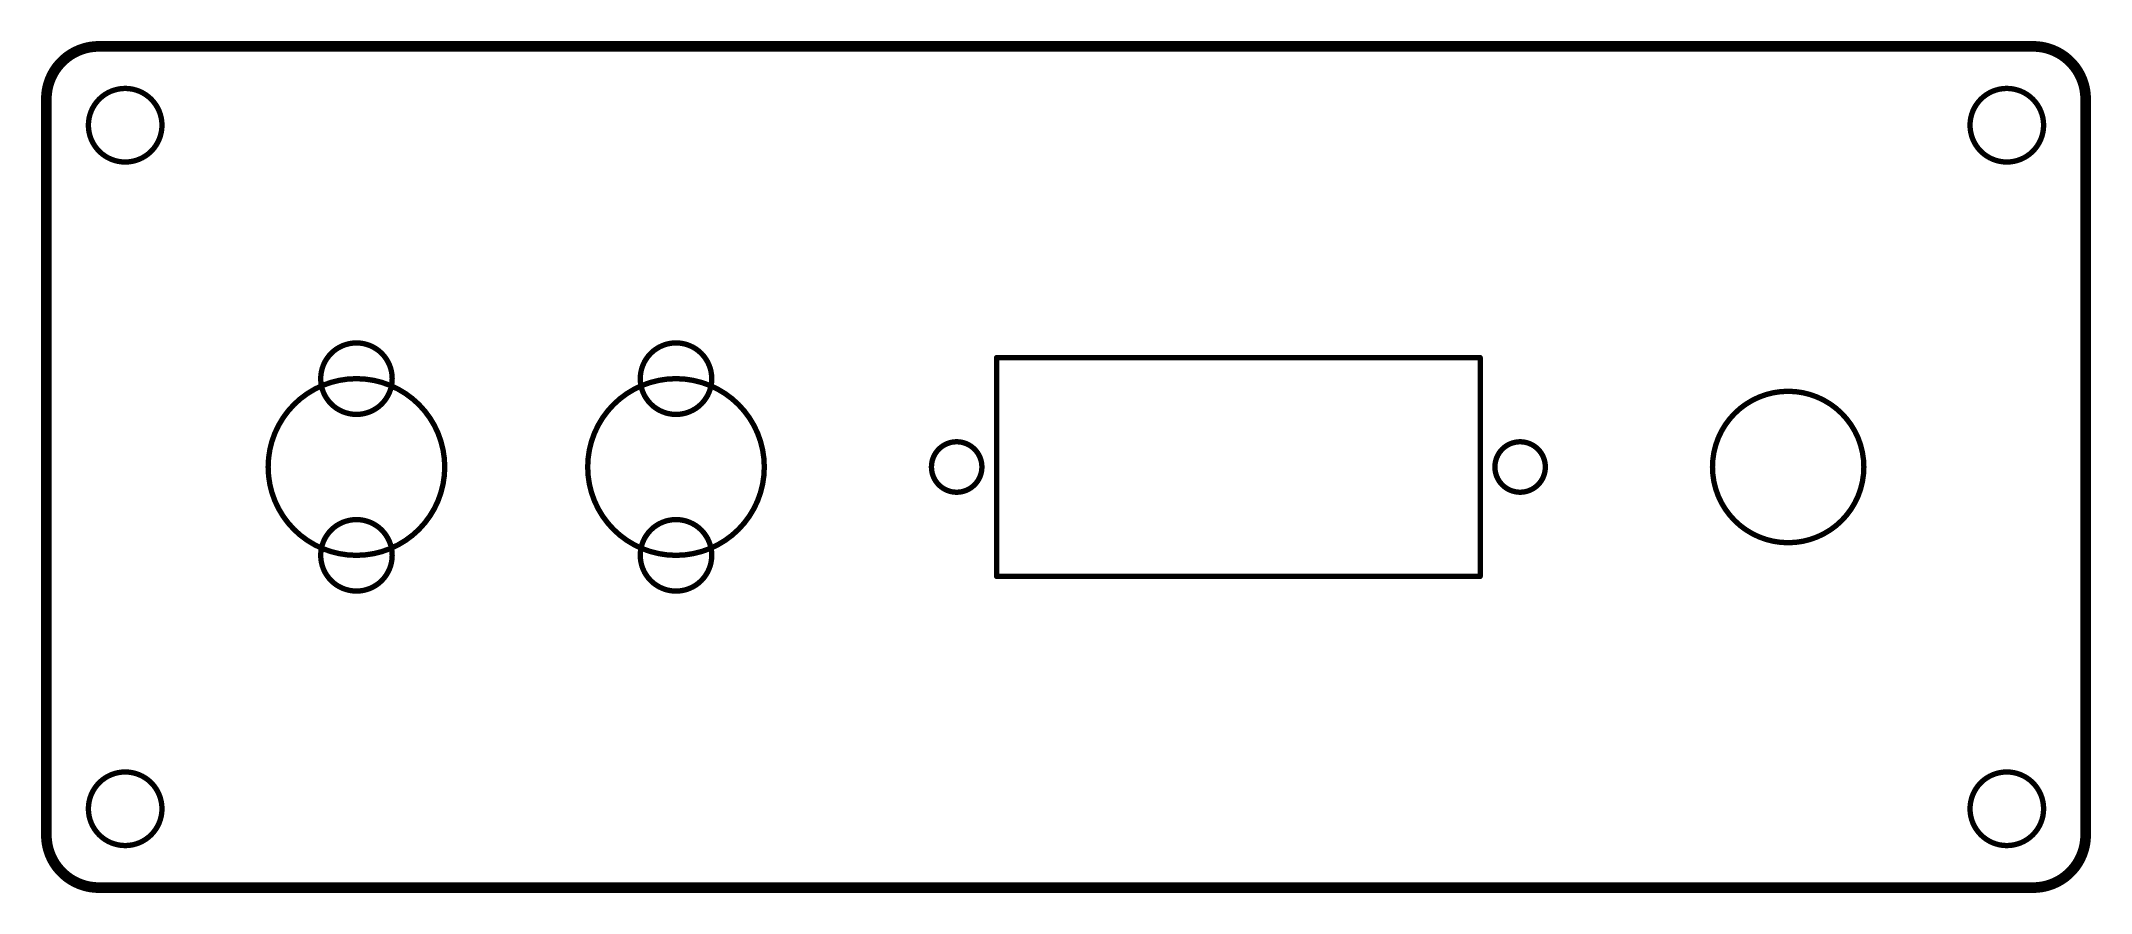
# Model space of a CAD drawing. Header units: millimetres. Extents: x -48.8 to 48.8, y -20.3 to 20.3.
import ezdxf

# ---------------------------------------------------------------- set-up
doc = ezdxf.new("R2010")
doc.units = ezdxf.units.MM
doc.layers.add('Mechanical1', color=6, linetype='Continuous')
doc.layers.add('MultiLayer', color=9, linetype='Continuous')

msp = doc.modelspace()

# ---------------------------------------------------------------- linework, layer by layer
at = {"layer": 'Mechanical1', "const_width": 0.508}
for points in [[(-48.5, 17.5, -0.414214), (-46, 20)], [(46, 20, -0.414214), (48.5, 17.5)], [(-46, -20, -0.414214), (-48.5, -17.5)], [(48.5, -17.5, -0.414214), (46, -20)]]:
    msp.add_lwpolyline(points, format="xyb", dxfattribs=at)
at = {"layer": 'Mechanical1'}
for points, const_width in [([(-46, 20), (46, 20)], 0.508), ([(-48.5, -17.5), (-48.5, 17.5)], 0.508), ([(48.5, -17.5), (48.5, 17.5)], 0.508), ([(-3.3, 5.2), (19.7, 5.2)], 0.254), ([(-3.3, -5.2), (-3.3, 5.2)], 0.254), ([(19.7, -5.2), (19.7, 5.2)], 0.254), ([(-3.3, -5.2), (19.7, -5.2)], 0.254), ([(-46, -20), (46, -20)], 0.508)]:
    msp.add_lwpolyline(points, dxfattribs=dict(at, const_width=const_width))
for points, const_width in [([(-46.127, 20, 1), (-45.873, 20, 1)], 0.254), ([(-46.127, 20, 1), (-45.873, 20, 1)], 0.254), ([(45.873, 20, 1), (46.127, 20, 1)], 0.254), ([(45.873, 20, 1), (46.127, 20, 1)], 0.254), ([(-48.627, 17.5, 1), (-48.373, 17.5, 1)], 0.254), ([(-48.627, 17.5, 1), (-48.373, 17.5, 1)], 0.254), ([(-43, 16.25, 1), (-46.5, 16.25, 1)], 0.254), ([(46.5, 16.25, 1), (43, 16.25, 1)], 0.254), ([(48.373, 17.5, 1), (48.627, 17.5, 1)], 0.254), ([(48.373, 17.5, 1), (48.627, 17.5, 1)], 0.254), ([(-46.564, 16.25, 1), (-46.437, 16.25, 1)], 0.127), ([(-43.064, 16.25, 1), (-42.937, 16.25, 1)], 0.127), ([(42.937, 16.25, 1), (43.064, 16.25, 1)], 0.127), ([(46.436, 16.25, 1), (46.563, 16.25, 1)], 0.127), ([(-32.05, 4.2, 1), (-35.45, 4.2, 1)], 0.254), ([(-16.85, 4.2, 1), (-20.25, 4.2, 1)], 0.254), ([(-3.363, 5.2, 1), (-3.236, 5.2, 1)], 0.127), ([(-3.363, 5.2, 1), (-3.236, 5.2, 1)], 0.127), ([(19.637, 5.2, 1), (19.764, 5.2, 1)], 0.127), ([(19.637, 5.2, 1), (19.764, 5.2, 1)], 0.127), ([(-29.55, 0, 1), (-37.95, 0, 1)], 0.254), ([(-35.514, 4.2, 1), (-35.387, 4.2, 1)], 0.127), ([(-32.114, 4.2, 1), (-31.987, 4.2, 1)], 0.127), ([(-14.35, 0, 1), (-22.75, 0, 1)], 0.254), ([(-20.314, 4.2, 1), (-20.187, 4.2, 1)], 0.127), ([(-16.914, 4.2, 1), (-16.787, 4.2, 1)], 0.127), ([(37.95, 0, 1), (30.75, 0, 1)], 0.254), ([(-4, 0, 1), (-6.4, 0, 1)], 0.254), ([(22.8, 0, 1), (20.4, 0, 1)], 0.254), ([(-38.014, 0, 1), (-37.887, 0, 1)], 0.127), ([(-29.614, 0, 1), (-29.487, 0, 1)], 0.127), ([(-22.814, 0, 1), (-22.687, 0, 1)], 0.127), ([(-14.414, 0, 1), (-14.287, 0, 1)], 0.127), ([(-6.463, 0, 1), (-6.336, 0, 1)], 0.127), ([(-4.063, 0, 1), (-3.936, 0, 1)], 0.127), ([(20.336, 0, 1), (20.463, 0, 1)], 0.127), ([(22.737, 0, 1), (22.864, 0, 1)], 0.127), ([(30.686, 0, 1), (30.813, 0, 1)], 0.127), ([(37.887, 0, 1), (38.014, 0, 1)], 0.127), ([(-32.05, -4.2, 1), (-35.45, -4.2, 1)], 0.254), ([(-16.85, -4.2, 1), (-20.25, -4.2, 1)], 0.254), ([(-35.514, -4.2, 1), (-35.387, -4.2, 1)], 0.127), ([(-32.114, -4.2, 1), (-31.987, -4.2, 1)], 0.127), ([(-20.314, -4.2, 1), (-20.187, -4.2, 1)], 0.127), ([(-16.914, -4.2, 1), (-16.787, -4.2, 1)], 0.127), ([(-3.363, -5.2, 1), (-3.236, -5.2, 1)], 0.127), ([(-3.363, -5.2, 1), (-3.236, -5.2, 1)], 0.127), ([(19.637, -5.2, 1), (19.764, -5.2, 1)], 0.127), ([(19.637, -5.2, 1), (19.764, -5.2, 1)], 0.127), ([(-43, -16.25, 1), (-46.5, -16.25, 1)], 0.254), ([(46.5, -16.25, 1), (43, -16.25, 1)], 0.254), ([(-46.564, -16.25, 1), (-46.437, -16.25, 1)], 0.127), ([(-43.064, -16.25, 1), (-42.937, -16.25, 1)], 0.127), ([(42.937, -16.25, 1), (43.064, -16.25, 1)], 0.127), ([(46.436, -16.25, 1), (46.563, -16.25, 1)], 0.127), ([(-48.627, -17.5, 1), (-48.373, -17.5, 1)], 0.254), ([(-48.627, -17.5, 1), (-48.373, -17.5, 1)], 0.254), ([(48.373, -17.5, 1), (48.627, -17.5, 1)], 0.254), ([(48.373, -17.5, 1), (48.627, -17.5, 1)], 0.254), ([(-46.127, -20, 1), (-45.873, -20, 1)], 0.254), ([(-46.127, -20, 1), (-45.873, -20, 1)], 0.254), ([(45.873, -20, 1), (46.127, -20, 1)], 0.254), ([(45.873, -20, 1), (46.127, -20, 1)], 0.254)]:
    msp.add_lwpolyline(points, format="xyb", close=True, dxfattribs=dict(at, const_width=const_width))
at = {"layer": 'MultiLayer'}
for p, q in [((-46.109, 17.366), (-45.866, 17.609)), ((-45.866, 17.609), (-45.579, 17.801)), ((-45.579, 17.801), (-45.26, 17.933)), ((-45.26, 17.933), (-44.922, 18)), ((-44.922, 18), (-44.75, 18)), ((-44.75, 18), (-44.578, 18)), ((-44.578, 18), (-44.24, 17.933)), ((-44.24, 17.933), (-43.921, 17.801)), ((-43.921, 17.801), (-43.634, 17.609)), ((-43.634, 17.609), (-43.391, 17.366)), ((43.634, 17.609), (43.391, 17.366)), ((43.921, 17.801), (43.634, 17.609)), ((44.24, 17.933), (43.921, 17.801)), ((44.578, 18), (44.24, 17.933)), ((44.75, 18), (44.578, 18)), ((44.922, 18), (44.75, 18)), ((45.26, 17.933), (44.922, 18)), ((45.579, 17.801), (45.26, 17.933)), ((45.866, 17.609), (45.579, 17.801)), ((46.109, 17.366), (45.866, 17.609)), ((-46.5, 16.422), (-46.433, 16.76)), ((-46.433, 16.76), (-46.301, 17.079)), ((-46.301, 17.079), (-46.109, 17.366)), ((-43.391, 17.366), (-43.199, 17.079)), ((-43.199, 17.079), (-43.067, 16.76)), ((-43.067, 16.76), (-43, 16.422)), ((43.067, 16.76), (43, 16.422)), ((43.199, 17.079), (43.067, 16.76)), ((43.391, 17.366), (43.199, 17.079)), ((46.301, 17.079), (46.109, 17.366)), ((46.433, 16.76), (46.301, 17.079)), ((46.5, 16.422), (46.433, 16.76)), ((-46.5, 16.25), (-46.5, 16.422)), ((-46.5, 16.078), (-46.5, 16.25)), ((-46.433, 15.74), (-46.5, 16.078)), ((-46.301, 15.421), (-46.433, 15.74)), ((-43.067, 15.74), (-43.199, 15.421)), ((-43, 16.078), (-43.067, 15.74)), ((-43, 16.422), (-43, 16.25)), ((-43, 16.25), (-43, 16.078)), ((43, 16.422), (43, 16.25)), ((43, 16.25), (43, 16.25)), ((43, 16.25), (43, 16.078)), ((43, 16.078), (43.067, 15.74)), ((43.067, 15.74), (43.199, 15.421)), ((46.301, 15.421), (46.433, 15.74)), ((46.433, 15.74), (46.5, 16.078)), ((46.5, 16.25), (46.5, 16.422)), ((46.5, 16.078), (46.5, 16.25)), ((-46.109, 15.134), (-46.301, 15.421)), ((-45.866, 14.891), (-46.109, 15.134)), ((-45.579, 14.699), (-45.866, 14.891)), ((-45.26, 14.567), (-45.579, 14.699)), ((-43.921, 14.699), (-44.24, 14.567)), ((-43.634, 14.891), (-43.921, 14.699)), ((-43.391, 15.134), (-43.634, 14.891)), ((-43.199, 15.421), (-43.391, 15.134)), ((43.199, 15.421), (43.391, 15.134)), ((43.391, 15.134), (43.634, 14.891)), ((43.634, 14.891), (43.921, 14.699)), ((43.921, 14.699), (44.24, 14.567)), ((45.26, 14.567), (45.579, 14.699)), ((45.579, 14.699), (45.866, 14.891)), ((45.866, 14.891), (46.109, 15.134)), ((46.109, 15.134), (46.301, 15.421)), ((-44.922, 14.5), (-45.26, 14.567)), ((-44.75, 14.5), (-44.922, 14.5)), ((-44.75, 14.5), (-44.75, 14.5)), ((-44.578, 14.5), (-44.75, 14.5)), ((-44.24, 14.567), (-44.578, 14.5)), ((44.24, 14.567), (44.578, 14.5)), ((44.578, 14.5), (44.75, 14.5)), ((44.75, 14.5), (44.922, 14.5)), ((44.922, 14.5), (45.26, 14.567)), ((-34.246, 5.835), (-33.917, 5.9)), ((-33.917, 5.9), (-33.75, 5.9)), ((-33.75, 5.9), (-33.583, 5.9)), ((-33.583, 5.9), (-33.254, 5.835)), ((-18.717, 5.9), (-19.046, 5.835)), ((-18.55, 5.9), (-18.717, 5.9)), ((-18.383, 5.9), (-18.55, 5.9)), ((-18.054, 5.835), (-18.383, 5.9)), ((-35.385, 4.696), (-35.257, 5.005)), ((-35.257, 5.005), (-35.07, 5.284)), ((-35.07, 5.284), (-34.834, 5.52)), ((-34.834, 5.52), (-34.555, 5.707)), ((-34.555, 5.707), (-34.246, 5.835)), ((-33.254, 5.835), (-32.945, 5.707)), ((-32.945, 5.707), (-32.666, 5.52)), ((-32.666, 5.52), (-32.43, 5.284)), ((-32.43, 5.284), (-32.243, 5.005)), ((-32.243, 5.005), (-32.115, 4.696)), ((-20.057, 5.005), (-20.185, 4.696)), ((-19.87, 5.284), (-20.057, 5.005)), ((-19.634, 5.52), (-19.87, 5.284)), ((-19.355, 5.707), (-19.634, 5.52)), ((-19.046, 5.835), (-19.355, 5.707)), ((-17.745, 5.707), (-18.054, 5.835)), ((-17.466, 5.52), (-17.745, 5.707)), ((-17.23, 5.284), (-17.466, 5.52)), ((-17.043, 5.005), (-17.23, 5.284)), ((-16.915, 4.696), (-17.043, 5.005)), ((-3.3, 5.2), (-3.3, -5.2)), ((19.7, 5.2), (-3.3, 5.2)), ((19.7, -5.2), (19.7, 5.2)), ((-35.612, 3.775), (-35.103, 3.986)), ((-35.45, 4.367), (-35.385, 4.696)), ((-35.45, 4.2), (-35.45, 4.367)), ((-35.45, 4.033), (-35.45, 4.2)), ((-35.385, 3.704), (-35.45, 4.033)), ((-35.103, 3.986), (-34.571, 4.128)), ((-34.571, 4.128), (-34.025, 4.2)), ((-34.025, 4.2), (-33.75, 4.2)), ((-33.75, 4.2), (-33.475, 4.2)), ((-33.475, 4.2), (-32.929, 4.128)), ((-32.929, 4.128), (-32.397, 3.986)), ((-32.397, 3.986), (-31.888, 3.775)), ((-32.115, 4.696), (-32.05, 4.367)), ((-32.05, 4.033), (-32.115, 3.704)), ((-32.05, 4.367), (-32.05, 4.2)), ((-32.05, 4.2), (-32.05, 4.033)), ((-19.903, 3.986), (-20.412, 3.775)), ((-20.185, 4.696), (-20.25, 4.367)), ((-20.25, 4.367), (-20.25, 4.2)), ((-20.25, 4.2), (-20.25, 4.2)), ((-20.25, 4.2), (-20.25, 4.033)), ((-20.25, 4.033), (-20.185, 3.704)), ((-19.371, 4.128), (-19.903, 3.986)), ((-18.825, 4.2), (-19.371, 4.128)), ((-18.55, 4.2), (-18.825, 4.2)), ((-18.275, 4.2), (-18.55, 4.2)), ((-17.729, 4.128), (-18.275, 4.2)), ((-17.197, 3.986), (-17.729, 4.128)), ((-16.688, 3.775), (-17.197, 3.986)), ((-16.85, 4.367), (-16.915, 4.696)), ((-16.915, 3.704), (-16.85, 4.033)), ((-16.85, 4.2), (-16.85, 4.367)), ((-16.85, 4.033), (-16.85, 4.2)), ((-36.915, 2.775), (-36.525, 3.164)), ((-36.525, 3.164), (-36.088, 3.5)), ((-36.088, 3.5), (-35.612, 3.775)), ((-35.257, 3.395), (-35.385, 3.704)), ((-35.07, 3.116), (-35.257, 3.395)), ((-34.834, 2.88), (-35.07, 3.116)), ((-32.43, 3.116), (-32.666, 2.88)), ((-32.243, 3.395), (-32.43, 3.116)), ((-32.115, 3.704), (-32.243, 3.395)), ((-31.888, 3.775), (-31.412, 3.5)), ((-31.412, 3.5), (-30.975, 3.164)), ((-30.975, 3.164), (-30.586, 2.775)), ((-21.325, 3.164), (-21.715, 2.775)), ((-20.888, 3.5), (-21.325, 3.164)), ((-20.412, 3.775), (-20.888, 3.5)), ((-20.185, 3.704), (-20.057, 3.395)), ((-20.057, 3.395), (-19.87, 3.116)), ((-19.87, 3.116), (-19.634, 2.88)), ((-17.466, 2.88), (-17.23, 3.116)), ((-17.23, 3.116), (-17.043, 3.395)), ((-17.043, 3.395), (-16.915, 3.704)), ((-16.212, 3.5), (-16.688, 3.775)), ((-15.775, 3.164), (-16.212, 3.5)), ((-15.386, 2.775), (-15.775, 3.164)), ((32.346, 3), (31.971, 2.712)), ((32.754, 3.236), (32.346, 3)), ((33.19, 3.416), (32.754, 3.236)), ((33.646, 3.538), (33.19, 3.416)), ((34.114, 3.6), (33.646, 3.538)), ((34.35, 3.6), (34.114, 3.6)), ((34.586, 3.6), (34.35, 3.6)), ((35.054, 3.538), (34.586, 3.6)), ((35.51, 3.416), (35.054, 3.538)), ((35.946, 3.236), (35.51, 3.416)), ((36.354, 3), (35.946, 3.236)), ((36.729, 2.712), (36.354, 3)), ((-37.525, 1.862), (-37.25, 2.338)), ((-37.25, 2.338), (-36.915, 2.775)), ((-34.555, 2.693), (-34.834, 2.88)), ((-34.246, 2.565), (-34.555, 2.693)), ((-33.917, 2.5), (-34.246, 2.565)), ((-33.75, 2.5), (-33.917, 2.5)), ((-33.75, 2.5), (-33.75, 2.5)), ((-33.583, 2.5), (-33.75, 2.5)), ((-33.254, 2.565), (-33.583, 2.5)), ((-32.945, 2.693), (-33.254, 2.565)), ((-32.666, 2.88), (-32.945, 2.693)), ((-30.586, 2.775), (-30.25, 2.338)), ((-30.25, 2.338), (-29.975, 1.862)), ((-22.05, 2.338), (-22.325, 1.862)), ((-21.715, 2.775), (-22.05, 2.338)), ((-19.634, 2.88), (-19.355, 2.693)), ((-19.355, 2.693), (-19.046, 2.565)), ((-19.046, 2.565), (-18.717, 2.5)), ((-18.717, 2.5), (-18.55, 2.5)), ((-18.55, 2.5), (-18.383, 2.5)), ((-18.383, 2.5), (-18.054, 2.565)), ((-18.054, 2.565), (-17.745, 2.693)), ((-17.745, 2.693), (-17.466, 2.88)), ((-15.05, 2.338), (-15.386, 2.775)), ((-14.775, 1.862), (-15.05, 2.338)), ((31.35, 2.004), (31.114, 1.596)), ((31.638, 2.379), (31.35, 2.004)), ((31.971, 2.712), (31.638, 2.379)), ((37.062, 2.379), (36.729, 2.712)), ((37.35, 2.004), (37.062, 2.379)), ((37.586, 1.596), (37.35, 2.004)), ((-37.878, 0.821), (-37.736, 1.353)), ((-37.736, 1.353), (-37.525, 1.862)), ((-29.975, 1.862), (-29.764, 1.353)), ((-29.764, 1.353), (-29.622, 0.821)), ((-22.536, 1.353), (-22.678, 0.821)), ((-22.325, 1.862), (-22.536, 1.353)), ((-14.564, 1.353), (-14.775, 1.862)), ((-14.422, 0.821), (-14.564, 1.353)), ((-5.768, 1.063), (-5.965, 0.932)), ((-5.55, 1.154), (-5.768, 1.063)), ((-5.318, 1.2), (-5.55, 1.154)), ((-5.2, 1.2), (-5.318, 1.2)), ((-5.082, 1.2), (-5.2, 1.2)), ((-4.85, 1.154), (-5.082, 1.2)), ((-4.632, 1.063), (-4.85, 1.154)), ((-4.435, 0.932), (-4.632, 1.063)), ((21.032, 1.063), (20.835, 0.932)), ((21.25, 1.154), (21.032, 1.063)), ((21.482, 1.2), (21.25, 1.154)), ((21.6, 1.2), (21.482, 1.2)), ((21.718, 1.2), (21.6, 1.2)), ((21.95, 1.154), (21.718, 1.2)), ((22.168, 1.063), (21.95, 1.154)), ((22.365, 0.932), (22.168, 1.063)), ((30.934, 1.16), (30.812, 0.704)), ((31.114, 1.596), (30.934, 1.16)), ((37.766, 1.16), (37.586, 1.596)), ((37.888, 0.704), (37.766, 1.16)), ((-37.95, 0.275), (-37.878, 0.821)), ((-37.95, 0), (-37.95, 0.275)), ((-37.95, -0.275), (-37.95, 0)), ((-29.622, 0.821), (-29.55, 0.275)), ((-29.55, 0.275), (-29.55, 0)), ((-29.55, 0), (-29.55, -0.275)), ((-22.678, 0.821), (-22.75, 0.275)), ((-22.75, 0.275), (-22.75, 0)), ((-22.75, 0), (-22.75, 0)), ((-22.75, 0), (-22.75, -0.275)), ((-14.35, 0.275), (-14.422, 0.821)), ((-14.35, 0), (-14.35, 0.275)), ((-14.35, -0.275), (-14.35, 0)), ((-6.354, 0.35), (-6.4, 0.118)), ((-6.4, 0.118), (-6.4, 0)), ((-6.4, 0), (-6.4, 0)), ((-6.4, 0), (-6.4, -0.118)), ((-6.263, 0.568), (-6.354, 0.35)), ((-6.132, 0.765), (-6.263, 0.568)), ((-5.965, 0.932), (-6.132, 0.765)), ((-4.268, 0.765), (-4.435, 0.932)), ((-4.137, 0.568), (-4.268, 0.765)), ((-4.046, 0.35), (-4.137, 0.568)), ((-4, 0.118), (-4.046, 0.35)), ((-4, 0), (-4, 0.118)), ((-4, -0.118), (-4, 0)), ((20.446, 0.35), (20.4, 0.118)), ((20.4, 0.118), (20.4, 0)), ((20.4, 0), (20.4, 0)), ((20.4, 0), (20.4, -0.118)), ((20.537, 0.568), (20.446, 0.35)), ((20.668, 0.765), (20.537, 0.568)), ((20.835, 0.932), (20.668, 0.765)), ((22.532, 0.765), (22.365, 0.932)), ((22.663, 0.568), (22.532, 0.765)), ((22.754, 0.35), (22.663, 0.568)), ((22.8, 0.118), (22.754, 0.35)), ((22.8, 0), (22.8, 0.118)), ((22.8, -0.118), (22.8, 0)), ((30.812, 0.704), (30.75, 0.236)), ((30.75, 0.236), (30.75, 0)), ((30.75, 0), (30.75, 0)), ((30.75, 0), (30.75, -0.236)), ((37.95, 0.236), (37.888, 0.704)), ((37.95, 0), (37.95, 0.236)), ((37.95, -0.236), (37.95, 0)), ((-37.878, -0.821), (-37.95, -0.275)), ((-37.736, -1.353), (-37.878, -0.821)), ((-29.622, -0.821), (-29.764, -1.353)), ((-29.55, -0.275), (-29.622, -0.821)), ((-22.75, -0.275), (-22.678, -0.821)), ((-22.678, -0.821), (-22.536, -1.353)), ((-14.564, -1.353), (-14.422, -0.821)), ((-14.422, -0.821), (-14.35, -0.275)), ((-6.4, -0.118), (-6.354, -0.35)), ((-6.354, -0.35), (-6.263, -0.568)), ((-6.263, -0.568), (-6.132, -0.765)), ((-6.132, -0.765), (-5.965, -0.932)), ((-5.965, -0.932), (-5.768, -1.063)), ((-4.632, -1.063), (-4.435, -0.932)), ((-4.435, -0.932), (-4.268, -0.765)), ((-4.268, -0.765), (-4.137, -0.568)), ((-4.137, -0.568), (-4.046, -0.35)), ((-4.046, -0.35), (-4, -0.118)), ((20.4, -0.118), (20.446, -0.35)), ((20.446, -0.35), (20.537, -0.568)), ((20.537, -0.568), (20.668, -0.765)), ((20.668, -0.765), (20.835, -0.932)), ((20.835, -0.932), (21.032, -1.063)), ((22.168, -1.063), (22.365, -0.932)), ((22.365, -0.932), (22.532, -0.765)), ((22.532, -0.765), (22.663, -0.568)), ((22.663, -0.568), (22.754, -0.35)), ((22.754, -0.35), (22.8, -0.118)), ((30.75, -0.236), (30.812, -0.704)), ((30.812, -0.704), (30.934, -1.16)), ((37.766, -1.16), (37.888, -0.704)), ((37.888, -0.704), (37.95, -0.236)), ((-37.525, -1.862), (-37.736, -1.353)), ((-37.25, -2.338), (-37.525, -1.862)), ((-29.975, -1.862), (-30.25, -2.338)), ((-29.764, -1.353), (-29.975, -1.862)), ((-22.536, -1.353), (-22.325, -1.862)), ((-22.325, -1.862), (-22.05, -2.338)), ((-15.05, -2.338), (-14.775, -1.862)), ((-14.775, -1.862), (-14.564, -1.353)), ((-5.768, -1.063), (-5.55, -1.154)), ((-5.55, -1.154), (-5.318, -1.2)), ((-5.318, -1.2), (-5.2, -1.2)), ((-5.2, -1.2), (-5.082, -1.2)), ((-5.082, -1.2), (-4.85, -1.154)), ((-4.85, -1.154), (-4.632, -1.063)), ((21.032, -1.063), (21.25, -1.154)), ((21.25, -1.154), (21.482, -1.2)), ((21.482, -1.2), (21.6, -1.2)), ((21.6, -1.2), (21.718, -1.2)), ((21.718, -1.2), (21.95, -1.154)), ((21.95, -1.154), (22.168, -1.063)), ((30.934, -1.16), (31.114, -1.596)), ((31.114, -1.596), (31.35, -2.004)), ((37.35, -2.004), (37.586, -1.596)), ((37.586, -1.596), (37.766, -1.16)), ((-36.915, -2.775), (-37.25, -2.338)), ((-36.525, -3.165), (-36.915, -2.775)), ((-34.834, -2.88), (-35.07, -3.116)), ((-34.555, -2.693), (-34.834, -2.88)), ((-34.246, -2.565), (-34.555, -2.693)), ((-33.917, -2.5), (-34.246, -2.565)), ((-33.75, -2.5), (-33.917, -2.5)), ((-33.583, -2.5), (-33.75, -2.5)), ((-33.254, -2.565), (-33.583, -2.5)), ((-32.945, -2.693), (-33.254, -2.565)), ((-32.666, -2.88), (-32.945, -2.693)), ((-32.43, -3.116), (-32.666, -2.88)), ((-30.586, -2.775), (-30.975, -3.165)), ((-30.25, -2.338), (-30.586, -2.775)), ((-22.05, -2.338), (-21.715, -2.775)), ((-21.715, -2.775), (-21.325, -3.165)), ((-19.634, -2.88), (-19.87, -3.116)), ((-19.355, -2.693), (-19.634, -2.88)), ((-19.046, -2.565), (-19.355, -2.693)), ((-18.717, -2.5), (-19.046, -2.565)), ((-18.55, -2.5), (-18.717, -2.5)), ((-18.383, -2.5), (-18.55, -2.5)), ((-18.054, -2.565), (-18.383, -2.5)), ((-17.745, -2.693), (-18.054, -2.565)), ((-17.466, -2.88), (-17.745, -2.693)), ((-17.23, -3.116), (-17.466, -2.88)), ((-15.775, -3.165), (-15.386, -2.775)), ((-15.386, -2.775), (-15.05, -2.338)), ((31.35, -2.004), (31.638, -2.379)), ((31.638, -2.379), (31.971, -2.712)), ((31.971, -2.712), (32.346, -3)), ((36.354, -3), (36.729, -2.712)), ((36.729, -2.712), (37.062, -2.379)), ((37.062, -2.379), (37.35, -2.004)), ((-36.088, -3.5), (-36.525, -3.165)), ((-35.612, -3.775), (-36.088, -3.5)), ((-35.103, -3.986), (-35.612, -3.775)), ((-35.385, -3.704), (-35.45, -4.033)), ((-35.257, -3.395), (-35.385, -3.704)), ((-35.07, -3.116), (-35.257, -3.395)), ((-32.243, -3.395), (-32.43, -3.116)), ((-31.888, -3.775), (-32.397, -3.986)), ((-32.115, -3.704), (-32.243, -3.395)), ((-32.05, -4.033), (-32.115, -3.704)), ((-31.412, -3.5), (-31.888, -3.775)), ((-30.975, -3.165), (-31.412, -3.5)), ((-21.325, -3.165), (-20.888, -3.5)), ((-20.888, -3.5), (-20.412, -3.775)), ((-20.412, -3.775), (-19.903, -3.986)), ((-20.185, -3.704), (-20.25, -4.033)), ((-20.057, -3.395), (-20.185, -3.704)), ((-19.87, -3.116), (-20.057, -3.395)), ((-17.043, -3.395), (-17.23, -3.116)), ((-17.197, -3.986), (-16.688, -3.775)), ((-16.915, -3.704), (-17.043, -3.395)), ((-16.85, -4.033), (-16.915, -3.704)), ((-16.688, -3.775), (-16.212, -3.5)), ((-16.212, -3.5), (-15.775, -3.165)), ((32.346, -3), (32.754, -3.236)), ((32.754, -3.236), (33.19, -3.416)), ((33.19, -3.416), (33.646, -3.538)), ((33.646, -3.538), (34.114, -3.6)), ((34.114, -3.6), (34.35, -3.6)), ((34.35, -3.6), (34.586, -3.6)), ((34.586, -3.6), (35.054, -3.538)), ((35.054, -3.538), (35.51, -3.416)), ((35.51, -3.416), (35.946, -3.236)), ((35.946, -3.236), (36.354, -3)), ((-35.45, -4.033), (-35.45, -4.2)), ((-35.45, -4.2), (-35.45, -4.2)), ((-35.45, -4.2), (-35.45, -4.367)), ((-35.45, -4.367), (-35.385, -4.696)), ((-35.385, -4.696), (-35.257, -5.005)), ((-34.571, -4.128), (-35.103, -3.986)), ((-34.025, -4.2), (-34.571, -4.128)), ((-33.75, -4.2), (-34.025, -4.2)), ((-33.75, -4.2), (-33.75, -4.2)), ((-33.475, -4.2), (-33.75, -4.2)), ((-32.929, -4.128), (-33.475, -4.2)), ((-32.397, -3.986), (-32.929, -4.128)), ((-32.243, -5.005), (-32.115, -4.696)), ((-32.115, -4.696), (-32.05, -4.367)), ((-32.05, -4.2), (-32.05, -4.033)), ((-32.05, -4.367), (-32.05, -4.2)), ((-20.25, -4.033), (-20.25, -4.2)), ((-20.25, -4.2), (-20.25, -4.2)), ((-20.25, -4.2), (-20.25, -4.367)), ((-20.25, -4.367), (-20.185, -4.696)), ((-20.185, -4.696), (-20.057, -5.005)), ((-19.903, -3.986), (-19.371, -4.128)), ((-19.371, -4.128), (-18.825, -4.2)), ((-18.825, -4.2), (-18.55, -4.2)), ((-18.55, -4.2), (-18.275, -4.2)), ((-18.275, -4.2), (-17.729, -4.128)), ((-17.729, -4.128), (-17.197, -3.986)), ((-17.043, -5.005), (-16.915, -4.696)), ((-16.915, -4.696), (-16.85, -4.367)), ((-16.85, -4.2), (-16.85, -4.033)), ((-16.85, -4.367), (-16.85, -4.2)), ((-35.257, -5.005), (-35.07, -5.284)), ((-35.07, -5.284), (-34.834, -5.52)), ((-34.834, -5.52), (-34.555, -5.707)), ((-34.555, -5.707), (-34.246, -5.835)), ((-34.246, -5.835), (-33.917, -5.9)), ((-33.583, -5.9), (-33.254, -5.835)), ((-33.254, -5.835), (-32.945, -5.707)), ((-32.945, -5.707), (-32.666, -5.52)), ((-32.666, -5.52), (-32.43, -5.284)), ((-32.43, -5.284), (-32.243, -5.005)), ((-20.057, -5.005), (-19.87, -5.284)), ((-19.87, -5.284), (-19.634, -5.52)), ((-19.634, -5.52), (-19.355, -5.707)), ((-19.355, -5.707), (-19.046, -5.835)), ((-19.046, -5.835), (-18.717, -5.9)), ((-18.383, -5.9), (-18.054, -5.835)), ((-18.054, -5.835), (-17.745, -5.707)), ((-17.745, -5.707), (-17.466, -5.52)), ((-17.466, -5.52), (-17.23, -5.284)), ((-17.23, -5.284), (-17.043, -5.005)), ((-3.3, -5.2), (19.7, -5.2)), ((-33.917, -5.9), (-33.75, -5.9)), ((-33.75, -5.9), (-33.583, -5.9)), ((-18.717, -5.9), (-18.55, -5.9)), ((-18.55, -5.9), (-18.383, -5.9)), ((-45.26, -14.567), (-45.579, -14.699)), ((-44.922, -14.5), (-45.26, -14.567)), ((-44.75, -14.5), (-44.922, -14.5)), ((-44.578, -14.5), (-44.75, -14.5)), ((-44.24, -14.567), (-44.578, -14.5)), ((-43.921, -14.699), (-44.24, -14.567)), ((44.24, -14.567), (43.921, -14.699)), ((44.578, -14.5), (44.24, -14.567)), ((44.75, -14.5), (44.578, -14.5)), ((44.922, -14.5), (44.75, -14.5)), ((45.26, -14.567), (44.922, -14.5)), ((45.579, -14.699), (45.26, -14.567)), ((-46.301, -15.421), (-46.433, -15.74)), ((-46.109, -15.134), (-46.301, -15.421)), ((-45.866, -14.891), (-46.109, -15.134)), ((-45.579, -14.699), (-45.866, -14.891)), ((-43.634, -14.891), (-43.921, -14.699)), ((-43.391, -15.134), (-43.634, -14.891)), ((-43.199, -15.421), (-43.391, -15.134)), ((-43.067, -15.74), (-43.199, -15.421)), ((43.199, -15.421), (43.067, -15.74)), ((43.391, -15.134), (43.199, -15.421)), ((43.634, -14.891), (43.391, -15.134)), ((43.921, -14.699), (43.634, -14.891)), ((45.866, -14.891), (45.579, -14.699)), ((46.109, -15.134), (45.866, -14.891)), ((46.301, -15.421), (46.109, -15.134)), ((46.433, -15.74), (46.301, -15.421)), ((-46.433, -15.74), (-46.5, -16.078)), ((-46.5, -16.078), (-46.5, -16.25)), ((-46.5, -16.25), (-46.5, -16.25)), ((-46.5, -16.25), (-46.5, -16.422)), ((-46.5, -16.422), (-46.433, -16.76)), ((-43, -16.078), (-43.067, -15.74)), ((-43.067, -16.76), (-43, -16.422)), ((-43, -16.25), (-43, -16.078)), ((-43, -16.422), (-43, -16.25)), ((43.067, -15.74), (43, -16.078)), ((43, -16.078), (43, -16.25)), ((43, -16.25), (43, -16.25)), ((43, -16.25), (43, -16.422)), ((43, -16.422), (43.067, -16.76)), ((46.5, -16.078), (46.433, -15.74)), ((46.433, -16.76), (46.5, -16.422)), ((46.5, -16.25), (46.5, -16.078)), ((46.5, -16.422), (46.5, -16.25)), ((-46.433, -16.76), (-46.301, -17.079)), ((-46.301, -17.079), (-46.109, -17.366)), ((-46.109, -17.366), (-45.866, -17.609)), ((-43.634, -17.609), (-43.391, -17.366)), ((-43.391, -17.366), (-43.199, -17.079)), ((-43.199, -17.079), (-43.067, -16.76)), ((43.067, -16.76), (43.199, -17.079)), ((43.199, -17.079), (43.391, -17.366)), ((43.391, -17.366), (43.634, -17.609)), ((45.866, -17.609), (46.109, -17.366)), ((46.109, -17.366), (46.301, -17.079)), ((46.301, -17.079), (46.433, -16.76)), ((-45.866, -17.609), (-45.579, -17.801)), ((-45.579, -17.801), (-45.26, -17.933)), ((-45.26, -17.933), (-44.922, -18)), ((-44.922, -18), (-44.75, -18)), ((-44.75, -18), (-44.578, -18)), ((-44.578, -18), (-44.24, -17.933)), ((-44.24, -17.933), (-43.921, -17.801)), ((-43.921, -17.801), (-43.634, -17.609)), ((43.634, -17.609), (43.921, -17.801)), ((43.921, -17.801), (44.24, -17.933)), ((44.24, -17.933), (44.578, -18)), ((44.578, -18), (44.75, -18)), ((44.75, -18), (44.922, -18)), ((44.922, -18), (45.26, -17.933)), ((45.26, -17.933), (45.579, -17.801)), ((45.579, -17.801), (45.866, -17.609))]:
    msp.add_line(p, q, dxfattribs=at)

doc.saveas('drawing.dxf')
